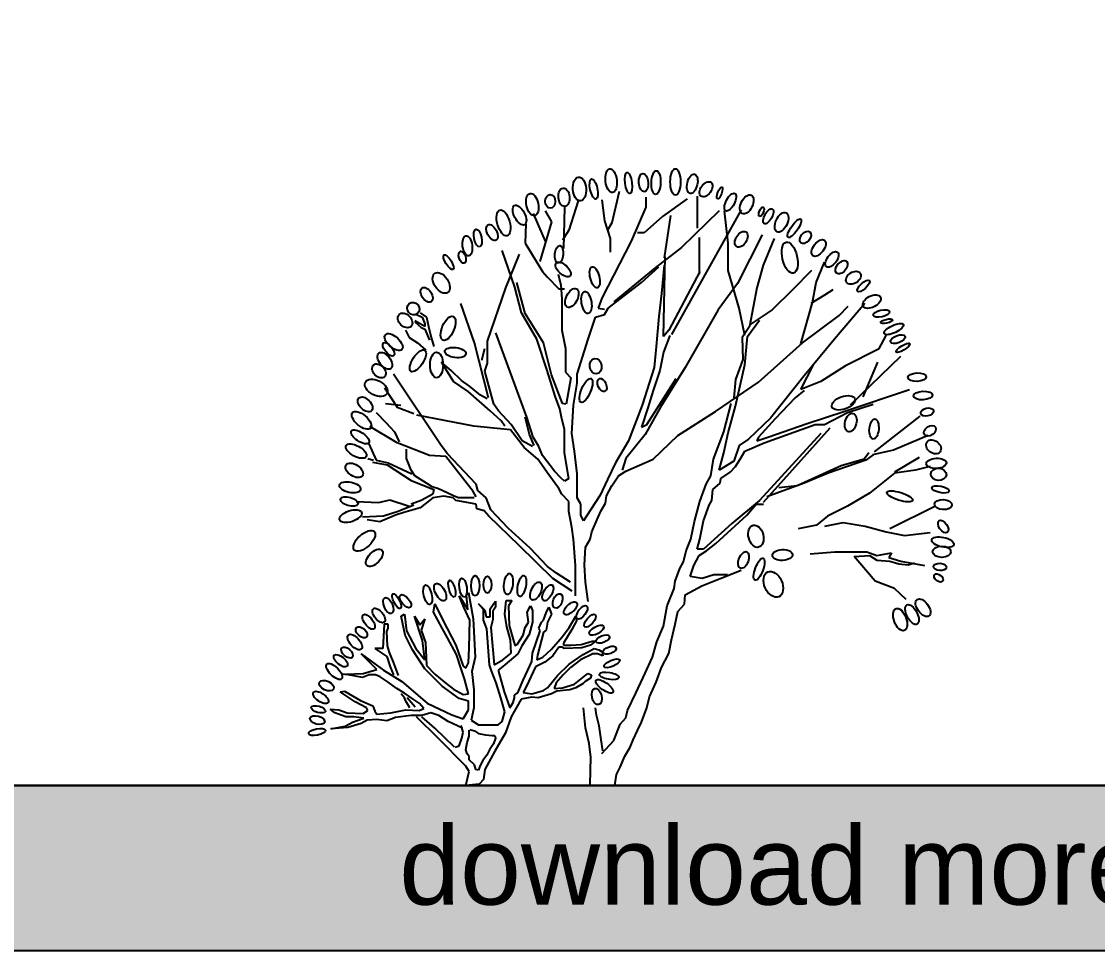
# Model space of a CAD drawing. Header units: millimetres. Extents: x 87938 to 265635, y 330093 to 434310.
# Drawn here: x 213511 to 230382, y 330093 to 344656 of the extents above; entities that cross this region are included whole.
import ezdxf

# ---------------------------------------------------------------- set-up
doc = ezdxf.new("R2010")
doc.units = ezdxf.units.MM
doc.layers.add('www.cad-blocks.net', color=7, linetype='Continuous')
doc.styles.get("Standard").update_dxf_attribs({"font": 'arial.ttf'})

# ---------------------------------------------------------------- blocks, each defined once
blk = doc.blocks.new('A$C40A7799E')
for p, q in [((4237, 8097), (4137, 7672)), ((3675, 7972), (3550, 7572)), ((4000, 7984), (4037, 7697)), ((4599, 8022), (4599, 7884)), ((5161, 7997), (4824, 7759)), ((5299, 8034), (5299, 7597)), ((3064, 7797), (3226, 7422)), ((3226, 7834), (3313, 7684)), ((3488, 7884), (3476, 7322)), ((4599, 7884), (4400, 7422)), ((5898, 7847), (4949, 6148)), ((5598, 7834), (5086, 7335)), ((5723, 7397), (5673, 7834)), ((2964, 7659), (2951, 7397)), ((3313, 7684), (3151, 7147)), ((4037, 7697), (4112, 7459)), ((4137, 7672), (4075, 7572)), ((4824, 7759), (4574, 7534)), ((4936, 7772), (4849, 7197)), ((3550, 7572), (3463, 7434)), ((4574, 7534), (4487, 7534)), ((6185, 7509), (5848, 6847)), ((2951, 7397), (3188, 7010)), ((4400, 7422), (4000, 6647)), ((4112, 7459), (4112, 7272)), ((5324, 7472), (5324, 6972)), ((5723, 7022), (5723, 7397)), ((6347, 7459), (6198, 7097)), ((2814, 6797), (2639, 7297)), ((2689, 6785), (2876, 7247)), ((5086, 7335), (4724, 7060)), ((4837, 6123), (4862, 7210)), ((4724, 7060), (4162, 6597)), ((4537, 6860), (4774, 7072)), ((4849, 7097), (4812, 6710)), ((6198, 7097), (6110, 6785)), ((6922, 6860), (7034, 7135)), ((3188, 7010), (3251, 6935)), ((3251, 6935), (3413, 6772)), ((3401, 6972), (3438, 6822)), ((5336, 7010), (4912, 6210)), ((5873, 6510), (5723, 7022)), ((6859, 7022), (6597, 6760)), ((2439, 6060), (2689, 6785)), ((2901, 6447), (2814, 6797)), ((2951, 6435), (2839, 6860)), ((3413, 6772), (3488, 6772)), ((3438, 6822), (3451, 6635)), ((4087, 6510), (4537, 6860)), ((5848, 6847), (5586, 6485)), ((6110, 6785), (6010, 6260)), ((6597, 6760), (6322, 6485)), ((6872, 6585), (6922, 6860)), ((7147, 6760), (7034, 6685)), ((3451, 6635), (3451, 6210)), ((4000, 6647), (3950, 6510)), ((4812, 6710), (4774, 6397)), ((7034, 6685), (6847, 6572)), ((2264, 6035), (2077, 6572)), ((3950, 6510), (4037, 6497)), ((4037, 6422), (4087, 6510)), ((5586, 6485), (5136, 5698)), ((5948, 6135), (5873, 6510)), ((6322, 6485), (6023, 6285)), ((6710, 6023), (6872, 6585)), ((7584, 6572), (7172, 6085)), ((7234, 6410), (7359, 6535)), ((1522, 6297), (1447, 6334)), ((1447, 6322), (1534, 6247)), ((1472, 6422), (1547, 6384)), ((1522, 6447), (1609, 6384)), ((1547, 6384), (1584, 6297)), ((1609, 6384), (1634, 6259)), ((3113, 6085), (2901, 6447)), ((3201, 6035), (2951, 6435)), ((3813, 6085), (3913, 6385)), ((3913, 6385), (4037, 6422)), ((4774, 6397), (4737, 5985)), ((5985, 6123), (6148, 6347)), ((6734, 6035), (7234, 6410)), ((1322, 6209), (1372, 6109)), ((1584, 6259), (1522, 6297)), ((1534, 6247), (1584, 6222)), ((1584, 6297), (1584, 6259)), ((1584, 6222), (1647, 6072)), ((1634, 6259), (1671, 6109)), ((2976, 5023), (2552, 6173)), ((3451, 6210), (3501, 5960)), ((4912, 6210), (4837, 6123)), ((6010, 6260), (5910, 6110)), ((1372, 6109), (1484, 6034)), ((1484, 6034), (1597, 5934)), ((1671, 6109), (1709, 5984)), ((2389, 5535), (2264, 6035)), ((2439, 5760), (2439, 6060)), ((3251, 5660), (3113, 6085)), ((3313, 5598), (3201, 6035)), ((3663, 5610), (3813, 6085)), ((4924, 6135), (4837, 5910)), ((5910, 6110), (5923, 5810)), ((5948, 5735), (5985, 6123)), ((6135, 5498), (6734, 6035)), ((7172, 6085), (6759, 5585)), ((7871, 6135), (7771, 5948)), ((2364, 5798), (2402, 5960)), ((3501, 5960), (3501, 5635)), ((4737, 5985), (4712, 5698)), ((4837, 5910), (4787, 5660)), ((7771, 5948), (7321, 5723)), ((1946, 5660), (1809, 5772)), ((1977, 5510), (1827, 5748)), ((2402, 5648), (2439, 5760)), ((5923, 5810), (5823, 5535)), ((5823, 5173), (5948, 5735)), ((6710, 5398), (6884, 5735)), ((7321, 5723), (6984, 5510)), ((8071, 5848), (7384, 5186)), ((7758, 5773), (7559, 5298)), ((1809, 4635), (1160, 5610)), ((2084, 5522), (1946, 5660)), ((2527, 5198), (2402, 5648)), ((3363, 5310), (3251, 5660)), ((3463, 5211), (3313, 5598)), ((3501, 5635), (3575, 5560)), ((3663, 5485), (3663, 5610)), ((4712, 5698), (4549, 5186)), ((4787, 5660), (4699, 5385)), ((5136, 5698), (4799, 5161)), ((6759, 5585), (6297, 5011)), ((2177, 5373), (1977, 5510)), ((2196, 5447), (2084, 5522)), ((2346, 5322), (2196, 5447)), ((2452, 5285), (2389, 5535)), ((3575, 5560), (3513, 5198)), ((3613, 5186), (3663, 5485)), ((4812, 5236), (5011, 5548)), ((5548, 5098), (6135, 5498)), ((5823, 5535), (5798, 5285)), ((6984, 5510), (6710, 5398)), ((1035, 5422), (1209, 5160)), ((2477, 5111), (2177, 5373)), ((2433, 5272), (2346, 5322)), ((3426, 5136), (3363, 5310)), ((4699, 5385), (4624, 5148)), ((6635, 5285), (6360, 4998)), ((6759, 5385), (6635, 5285)), ((7296, 5098), (8195, 5398)), ((1047, 5210), (1259, 5185)), ((1209, 5160), (1434, 5072)), ((2589, 5111), (2527, 5198)), ((3451, 4998), (3426, 5136)), ((3513, 5198), (3463, 5211)), ((3588, 4798), (3613, 5186)), ((4549, 5186), (4362, 4698)), ((4624, 5148), (4537, 4886)), ((4799, 5161), (4587, 4786)), ((4612, 4923), (4812, 5236)), ((5661, 4823), (5761, 5211)), ((5723, 4811), (5823, 5173)), ((7346, 5086), (7696, 5198)), ((922, 5085), (1060, 4947)), ((2252, 4898), (1478, 5048)), ((2627, 4973), (2477, 5111)), ((2764, 4923), (2589, 5111)), ((3014, 4786), (2951, 5023)), ((3064, 4748), (2976, 5023)), ((3488, 4861), (3451, 4998)), ((5036, 4773), (5548, 5098)), ((6297, 5011), (5998, 4723)), ((6360, 4998), (6135, 4748)), ((6797, 4936), (7296, 5098)), ((7034, 4923), (7346, 5086)), ((8336, 5036), (7712, 4548)), ((1209, 4673), (835, 4897)), ((1060, 4947), (1172, 4823)), ((2751, 4848), (2252, 4898)), ((2676, 4898), (2627, 4973)), ((2939, 4611), (2751, 4848)), ((2914, 4698), (2764, 4923)), ((3488, 4536), (3488, 4861)), ((4537, 4886), (4612, 4923)), ((7109, 4873), (6198, 3861)), ((6210, 4673), (6909, 4923)), ((6260, 4748), (6797, 4936)), ((6909, 4923), (7034, 4923)), ((1172, 4823), (1234, 4685)), ((3051, 4623), (2914, 4698)), ((3076, 4636), (3014, 4786)), ((3138, 4623), (3064, 4748)), ((3625, 4561), (3588, 4798)), ((4362, 4698), (4187, 4398)), ((4587, 4786), (4325, 4461)), ((4699, 4448), (5036, 4773)), ((5523, 4448), (5661, 4823)), ((5661, 4536), (5723, 4811)), ((5998, 4723), (5873, 4636)), ((6135, 4748), (6110, 4698)), ((6110, 4698), (6260, 4748)), ((6984, 4798), (6148, 3886)), ((8449, 4773), (7974, 4573)), ((822, 4660), (922, 4435)), ((1647, 4498), (1209, 4673)), ((1334, 4460), (1334, 4585)), ((1896, 4523), (1809, 4635)), ((3126, 4448), (2939, 4611)), ((3188, 4498), (3138, 4623)), ((3663, 4248), (3625, 4561)), ((5873, 4636), (5798, 4423)), ((5885, 4448), (5948, 4561)), ((5948, 4561), (6210, 4673)), ((7974, 4573), (7687, 4511)), ((810, 4460), (885, 4435)), ((872, 4410), (1072, 4373)), ((922, 4435), (1085, 4398)), ((1397, 4298), (1334, 4460)), ((1871, 4485), (1647, 4498)), ((2246, 4010), (1871, 4485)), ((2283, 4110), (1896, 4523)), ((3276, 4236), (3126, 4448)), ((3351, 4286), (3188, 4498)), ((3550, 4186), (3488, 4536)), ((4325, 4461), (4275, 4298)), ((4325, 4286), (4699, 4448)), ((5486, 4223), (5523, 4448)), ((5598, 4298), (5661, 4536)), ((5798, 4423), (5598, 4298)), ((5823, 4348), (5885, 4448)), ((7596, 4436), (7084, 4261)), ((7575, 4448), (7263, 4361)), ((7637, 4536), (7575, 4448)), ((7696, 4511), (7596, 4436)), ((8324, 4473), (7987, 4273)), ((1072, 4373), (1397, 4160)), ((1085, 4398), (1409, 4248)), ((1447, 4223), (1397, 4298)), ((3438, 4198), (3351, 4286)), ((4187, 4398), (4075, 4174)), ((4225, 4223), (4325, 4286)), ((5623, 4186), (5748, 4273)), ((5748, 4273), (5823, 4348)), ((7263, 4361), (6663, 4086)), ((7084, 4261), (6759, 4124)), ((7987, 4261), (7650, 3986)), ((8274, 4298), (7987, 4261)), ((8474, 4348), (8274, 4298)), ((1397, 4160), (1709, 4035)), ((1609, 4123), (1447, 4223)), ((1684, 4073), (1609, 4123)), ((2308, 4023), (2283, 4110)), ((3413, 4049), (3276, 4236)), ((3488, 4149), (3438, 4198)), ((3550, 4186), (3488, 4149)), ((3663, 3924), (3663, 4248)), ((4075, 4174), (3975, 3961)), ((4137, 4086), (4225, 4223)), ((5336, 3874), (5423, 4111)), ((5423, 4111), (5486, 4223)), ((5511, 4036), (5611, 4124)), ((5611, 4124), (5623, 4186)), ((6759, 4124), (6385, 3986)), ((1696, 3973), (1534, 3885)), ((1771, 4048), (1684, 4073)), ((1709, 4035), (1696, 3973)), ((1821, 4023), (1771, 4048)), ((1984, 3948), (1821, 4023)), ((2283, 3935), (2246, 4010)), ((2421, 3923), (2308, 4023)), ((3451, 3974), (3413, 4049)), ((3550, 3874), (3451, 3974)), ((3975, 3961), (3788, 3674)), ((4062, 3949), (4137, 4086)), ((5498, 3886), (5511, 4036)), ((6385, 3986), (6248, 3936)), ((6663, 4086), (6414, 4061)), ((7650, 3986), (7350, 3811)), ((648, 3873), (960, 3860)), ((960, 3860), (1110, 3898)), ((1110, 3898), (1372, 3810)), ((1434, 3823), (1222, 3736)), ((1534, 3885), (1397, 3835)), ((1696, 3923), (1522, 3785)), ((1846, 3948), (1696, 3923)), ((1971, 3923), (1846, 3948)), ((2009, 3885), (1971, 3923)), ((2046, 3923), (1984, 3948)), ((2283, 3835), (2009, 3885)), ((2258, 3923), (2046, 3923)), ((2296, 3773), (2283, 3835)), ((2483, 3761), (2421, 3923)), ((3550, 3736), (3550, 3874)), ((3713, 3836), (3663, 3924)), ((3713, 3686), (3713, 3836)), ((3988, 3749), (4050, 3849)), ((4050, 3849), (4062, 3949)), ((5261, 3599), (5336, 3874)), ((5386, 3611), (5461, 3824)), ((5461, 3824), (5498, 3886)), ((6148, 3886), (5773, 3574)), ((5977, 3686), (6101, 3836)), ((6101, 3836), (6201, 3836)), ((1022, 3673), (735, 3661)), ((1222, 3736), (1022, 3673)), ((1185, 3686), (1035, 3623)), ((1297, 3723), (1185, 3686)), ((1522, 3785), (1297, 3723)), ((2396, 3748), (2296, 3773)), ((2458, 3673), (2396, 3748)), ((2870, 3273), (2458, 3673)), ((2720, 3511), (2483, 3761)), ((3588, 3524), (3550, 3736)), ((3750, 3611), (3713, 3686)), ((3788, 3674), (3750, 3611)), ((3950, 3661), (3988, 3749)), ((5552, 3299), (5977, 3686)), ((7075, 3674), (6925, 3549)), ((7350, 3811), (7075, 3674)), ((8549, 3811), (7924, 3499)), ((972, 3598), (797, 3623)), ((1035, 3623), (972, 3598)), ((3613, 3361), (3588, 3524)), ((3863, 3461), (3950, 3661)), ((5211, 3361), (5261, 3599)), ((5336, 3361), (5386, 3611)), ((5773, 3574), (5386, 3224)), ((6925, 3549), (6676, 3499)), ((7038, 3536), (7288, 3586)), ((7288, 3586), (7587, 3536)), ((7587, 3536), (7874, 3461)), ((3020, 3236), (2720, 3511)), ((3838, 3361), (3863, 3461)), ((7874, 3461), (8124, 3411)), ((8124, 3411), (8474, 3449)), ((3332, 2823), (2870, 3273)), ((3257, 2986), (3020, 3236)), ((3638, 2999), (3613, 3361)), ((3763, 3012), (3775, 3249)), ((3775, 3249), (3838, 3361)), ((5149, 3199), (5211, 3361)), ((5299, 3224), (5336, 3361)), ((5427, 3199), (5552, 3299)), ((5111, 3049), (5149, 3199)), ((5252, 2999), (5327, 3136)), ((5386, 3224), (5299, 3224)), ((5327, 3136), (5427, 3199)), ((6838, 3161), (7175, 3186)), ((7175, 3186), (7425, 3186)), ((7425, 3186), (7612, 3186)), ((7437, 3124), (7650, 3136)), ((7725, 2787), (7437, 3124)), ((7612, 3186), (7750, 3136)), ((7650, 3136), (7750, 3074)), ((7750, 3136), (7949, 3174)), ((7949, 3174), (7912, 3111)), ((7912, 3111), (8074, 3062)), ((3382, 2898), (3257, 2986)), ((3638, 2587), (3638, 2999)), ((3775, 2774), (3763, 3012)), ((4999, 2787), (5061, 2962)), ((5061, 2962), (5111, 3049)), ((5202, 2849), (5252, 2999)), ((5611, 2824), (5898, 2937)), ((7750, 3074), (7924, 3062)), ((7924, 3062), (8049, 3024)), ((8049, 3024), (8174, 3012)), ((8074, 3062), (8399, 2999)), ((8174, 3012), (8262, 3037)), ((3594, 2649), (3332, 2823)), ((3569, 2773), (3382, 2898)), ((5365, 2824), (5202, 2849)), ((5361, 2724), (5611, 2824)), ((5527, 2874), (5365, 2824)), ((5714, 2874), (5527, 2874)), ((3813, 2512), (3775, 2774)), ((4887, 2449), (4986, 2687)), ((4986, 2687), (4999, 2787)), ((5136, 2599), (5361, 2724)), ((7987, 2687), (7725, 2787)), ((8149, 2537), (7987, 2687)), ((2116, 2431), (2052, 2587)), ((2052, 2587), (2172, 2403)), ((2153, 2597), (2181, 2633)), ((2172, 2403), (2153, 2597)), ((2181, 2633), (2245, 2274)), ((2475, 2412), (2549, 2514)), ((2549, 2514), (2549, 2431)), ((2678, 2339), (2696, 2523)), ((2696, 2523), (2770, 2523)), ((2770, 2523), (2724, 2449)), ((5124, 2474), (5136, 2599)), ((1702, 2366), (1721, 2477)), ((1822, 2145), (1702, 2366)), ((1721, 2477), (1831, 2256)), ((2199, 2256), (2116, 2431)), ((2383, 2403), (2319, 2477)), ((2319, 2477), (2402, 2394)), ((2383, 2256), (2383, 2403)), ((2402, 2394), (2420, 2302)), ((2475, 2302), (2475, 2412)), ((2549, 2431), (2512, 2376)), ((2512, 2376), (2512, 2265)), ((2724, 2449), (2733, 2182)), ((2981, 2366), (3027, 2449)), ((3000, 2228), (2981, 2366)), ((3027, 2449), (3055, 2385)), ((3055, 2385), (3055, 2228)), ((3202, 2256), (3239, 2357)), ((3239, 2357), (3276, 2431)), ((3276, 2431), (3313, 2339)), ((4837, 2174), (4887, 2449)), ((4999, 2199), (5036, 2374)), ((5036, 2374), (5124, 2474)), ((1031, 2201), (1012, 1869)), ((1086, 2201), (1031, 2201)), ((1086, 2145), (1086, 2201)), ((1261, 2311), (1307, 2339)), ((1316, 2053), (1261, 2311)), ((1307, 2339), (1334, 2109)), ((1555, 1980), (1445, 2311)), ((1445, 2311), (1518, 2191)), ((1518, 2191), (1583, 2274)), ((1583, 2274), (1537, 2118)), ((1831, 2256), (2006, 1915)), ((2190, 1878), (2199, 2256)), ((2245, 2274), (2273, 1749)), ((2429, 2136), (2383, 2256)), ((2420, 2302), (2475, 2302)), ((2512, 2265), (2484, 2155)), ((2705, 2164), (2678, 2339)), ((2954, 2155), (3000, 2228)), ((3055, 2228), (3009, 2062)), ((3138, 2145), (3175, 2228)), ((3175, 2228), (3202, 2256)), ((3257, 2228), (3239, 2118)), ((3313, 2339), (3257, 2228)), ((3552, 2155), (3644, 2311)), ((3653, 2247), (3589, 2127)), ((3644, 2311), (3653, 2247)), ((1067, 2099), (1086, 2145)), ((1077, 1906), (1067, 2099)), ((1334, 2109), (1463, 1869)), ((1537, 2118), (1592, 1952)), ((1896, 2016), (1822, 2145)), ((2466, 1648), (2429, 2136)), ((2484, 2155), (2530, 1648)), ((2751, 1989), (2705, 2164)), ((2733, 2182), (2797, 1961)), ((3009, 2062), (2908, 1906)), ((2926, 2053), (2954, 2155)), ((3055, 1805), (3156, 2109)), ((3202, 2090), (3119, 1777)), ((3156, 2109), (3138, 2145)), ((3239, 2118), (3202, 2090)), ((3460, 2035), (3552, 2155)), ((3589, 2127), (3478, 1943)), ((4749, 1962), (4837, 2174)), ((4949, 1987), (4999, 2199)), ((1417, 1851), (1316, 2053)), ((1583, 1713), (1555, 1980)), ((1592, 1952), (1610, 1639)), ((2015, 1786), (1896, 2016)), ((2006, 1915), (2107, 1630)), ((2761, 1805), (2751, 1989)), ((2797, 1961), (2816, 1906)), ((2816, 1906), (2843, 1924)), ((2843, 1924), (2926, 2053)), ((3313, 1860), (3460, 2035)), ((3478, 1943), (3478, 1915)), ((3478, 1915), (3579, 1915)), ((3579, 1915), (3717, 1924)), ((3717, 1924), (3865, 1970)), ((3846, 1915), (3727, 1878)), ((3911, 1970), (3846, 1915)), ((3865, 1970), (3911, 1970)), ((4687, 1750), (4749, 1962)), ((4912, 1800), (4949, 1987)), ((929, 1584), (718, 1795)), ((718, 1795), (1021, 1574)), ((1012, 1869), (902, 1869)), ((902, 1869), (985, 1814)), ((985, 1814), (1067, 1759)), ((1104, 1814), (1077, 1906)), ((1159, 1685), (1104, 1814)), ((1583, 1593), (1417, 1851)), ((1463, 1869), (1583, 1713)), ((2080, 1593), (2015, 1786)), ((2181, 1676), (2190, 1878)), ((2650, 1713), (2761, 1805)), ((2853, 1795), (2678, 1648)), ((2908, 1906), (2853, 1795)), ((3046, 1694), (3055, 1805)), ((3119, 1777), (3110, 1713)), ((3193, 1749), (3313, 1860)), ((3331, 1768), (3221, 1685)), ((3414, 1888), (3331, 1768)), ((3451, 1888), (3414, 1888)), ((3487, 1869), (3451, 1888)), ((3727, 1878), (3487, 1869)), ((3552, 1657), (3745, 1786)), ((3874, 1795), (3708, 1713)), ((3745, 1786), (3892, 1869)), ((3938, 1795), (3874, 1795)), ((3892, 1869), (3957, 1851)), ((4012, 1768), (3938, 1795)), ((3957, 1851), (4003, 1823)), ((4003, 1823), (4012, 1768)), ((4812, 1612), (4912, 1800)), ((1067, 1759), (1113, 1621)), ((1113, 1621), (1159, 1510)), ((1224, 1501), (1159, 1685)), ((1610, 1639), (1721, 1519)), ((2107, 1630), (2144, 1602)), ((2144, 1602), (2181, 1676)), ((2273, 1749), (2227, 1556)), ((2494, 1565), (2466, 1648)), ((2530, 1648), (2650, 1713)), ((2678, 1648), (2586, 1574)), ((3092, 1621), (2972, 1354)), ((2991, 1574), (3046, 1694)), ((3221, 1685), (3092, 1621)), ((3110, 1713), (3193, 1749)), ((3395, 1501), (3552, 1657)), ((3708, 1713), (3570, 1611)), ((4562, 1475), (4687, 1750)), ((543, 1510), (442, 1519)), ((506, 1519), (745, 1528)), ((736, 1473), (543, 1510)), ((828, 1510), (736, 1473)), ((745, 1528), (929, 1584)), ((911, 1510), (828, 1510)), ((975, 1482), (911, 1510)), ((1086, 1409), (975, 1482)), ((1021, 1574), (1270, 1418)), ((1822, 1354), (1583, 1593)), ((1721, 1519), (1877, 1390)), ((2126, 1455), (2080, 1593)), ((2227, 1556), (2254, 1307)), ((2558, 1400), (2494, 1565)), ((2586, 1574), (2668, 1280)), ((2926, 1436), (2991, 1574)), ((3257, 1335), (3395, 1501)), ((3469, 1510), (3377, 1400)), ((3570, 1611), (3469, 1510)), ((3717, 1455), (3809, 1528)), ((3809, 1528), (3856, 1510)), ((3856, 1510), (3846, 1464)), ((4462, 1262), (4562, 1475)), ((4737, 1412), (4812, 1612)), ((1205, 1326), (1086, 1409)), ((1307, 1261), (1205, 1326)), ((1270, 1418), (1619, 1123)), ((2052, 1188), (1822, 1354)), ((1877, 1390), (1978, 1317)), ((2181, 1252), (2126, 1455)), ((2622, 1197), (2558, 1400)), ((2862, 1289), (2926, 1436)), ((2972, 1354), (2926, 1271)), ((3202, 1298), (3257, 1335)), ((3377, 1400), (3349, 1326)), ((3349, 1326), (3460, 1335)), ((3460, 1335), (3625, 1381)), ((3644, 1335), (3561, 1307)), ((3625, 1381), (3717, 1455)), ((3745, 1390), (3644, 1335)), ((3773, 1418), (3745, 1390)), ((3846, 1464), (3773, 1418)), ((4649, 1212), (4737, 1412)), ((432, 1280), (488, 1289)), ((635, 1142), (432, 1280)), ((488, 1289), (709, 1160)), ((1307, 1197), (1261, 1252)), ((1426, 1179), (1307, 1261)), ((1325, 1151), (1307, 1197)), ((1454, 1068), (1343, 1197)), ((1509, 1123), (1426, 1179)), ((1978, 1317), (2107, 1243)), ((2181, 1151), (2052, 1188)), ((2107, 1243), (2181, 1252)), ((2254, 1307), (2254, 1059)), ((2678, 1004), (2622, 1197)), ((2668, 1280), (2742, 1059)), ((2899, 1179), (2761, 939)), ((2788, 1133), (2807, 1197)), ((2807, 1234), (2843, 1261)), ((2807, 1197), (2807, 1234)), ((2843, 1261), (2862, 1289)), ((3046, 1206), (2899, 1179)), ((2926, 1271), (3046, 1252)), ((3046, 1252), (3202, 1298)), ((3129, 1197), (3046, 1206)), ((3313, 1252), (3129, 1197)), ((3386, 1289), (3313, 1252)), ((3561, 1307), (3386, 1289)), ((4350, 1025), (4462, 1262)), ((4612, 1062), (4649, 1212)), ((359, 994), (294, 1040)), ((294, 1040), (414, 1031)), ((414, 1031), (524, 994)), ((791, 1059), (635, 1142)), ((709, 1160), (874, 1086)), ((810, 1022), (791, 1059)), ((874, 1086), (902, 1013)), ((1123, 994), (1325, 1031)), ((1380, 1059), (1325, 1151)), ((1325, 1031), (1509, 1022)), ((1573, 1050), (1509, 1123)), ((1509, 1022), (1573, 1050)), ((1619, 1123), (1951, 967)), ((2107, 912), (2181, 1031)), ((2181, 1031), (2181, 1151)), ((2254, 1059), (2218, 893)), ((2742, 1059), (2788, 1133)), ((3775, 788), (3750, 1062)), ((3925, 962), (3913, 1062)), ((4537, 863), (4612, 1062)), ((506, 939), (359, 994)), ((617, 939), (506, 939)), ((524, 994), (745, 985)), ((598, 866), (755, 921)), ((755, 921), (617, 939)), ((801, 893), (718, 847)), ((745, 985), (810, 1022)), ((929, 902), (801, 893)), ((902, 1013), (929, 976)), ((929, 976), (1123, 994)), ((1067, 884), (929, 902)), ((1187, 930), (1067, 884)), ((1399, 958), (1187, 930)), ((1546, 958), (1399, 958)), ((1767, 645), (1472, 939)), ((1666, 994), (1546, 958)), ((1721, 783), (1546, 939)), ((1776, 958), (1666, 994)), ((1905, 875), (1776, 958)), ((1951, 967), (2107, 912)), ((2218, 893), (2319, 829)), ((2641, 875), (2678, 1004)), ((2761, 939), (2687, 718)), ((3963, 813), (3925, 962)), ((4250, 838), (4325, 925)), ((4325, 925), (4350, 1025)), ((304, 773), (497, 810)), ((534, 792), (304, 773)), ((497, 810), (598, 866)), ((718, 847), (534, 792)), ((1988, 525), (1721, 783)), ((2098, 783), (1905, 875)), ((2107, 727), (2080, 819)), ((2190, 672), (2190, 755)), ((2199, 764), (2264, 746)), ((2264, 746), (2319, 709)), ((2319, 829), (2457, 829)), ((2457, 829), (2586, 829)), ((2586, 829), (2641, 875)), ((3825, 575), (3775, 788)), ((3988, 625), (3963, 813)), ((4162, 613), (4250, 838)), ((4425, 625), (4487, 750)), ((4487, 750), (4537, 863)), ((2144, 267), (1767, 645)), ((2052, 543), (2089, 645)), ((2089, 645), (2107, 727)), ((2144, 488), (2162, 589)), ((2162, 589), (2190, 672)), ((2319, 709), (2411, 691)), ((2411, 691), (2503, 681)), ((2503, 681), (2540, 681)), ((2549, 645), (2521, 571)), ((2687, 718), (2540, 470)), ((2540, 681), (2549, 645)), ((4012, 475), (3988, 625)), ((4000, 438), (4162, 613)), ((4387, 525), (4425, 625)), ((1997, 525), (2052, 543)), ((2162, 433), (2144, 488)), ((2540, 470), (2402, 221)), ((2466, 488), (2429, 414)), ((2521, 571), (2466, 488)), ((3850, 388), (3825, 575)), ((4312, 400), (4387, 525)), ((2190, 396), (2162, 433)), ((2190, 350), (2190, 396)), ((2264, 285), (2190, 350)), ((2374, 341), (2337, 267)), ((2429, 414), (2374, 341)), ((3838, 13), (3850, 388)), ((4250, 250), (4312, 400)), ((2190, 193), (2144, 267)), ((2144, 0), (2190, 193)), ((2282, 221), (2264, 285)), ((2319, 212), (2282, 221)), ((2337, 267), (2319, 212)), ((2402, 221), (2383, 83)), ((4175, 0), (4200, 150)), ((4200, 150), (4250, 250)), ((2328, 18), (2144, 0)), ((2383, 83), (2328, 18))]:
    blk.add_line(p, q)
for centre, major_axis, ratio in [((4125, 8246), (-19, 162), 0.472593), ((4737, 8221), (6, 162), 0.386246), ((5001, 8229), (0, 181), 0.385522), ((3694, 8133), (-12, 162), 0.558334), ((3888, 8133), (-31, 137), 0.346104), ((4362, 8215), (-19, 144), 0.328311), ((4568, 8221), (-12, 125), 0.507362), ((5232, 8204), (31, 131), 0.511681), ((5419, 8129), (68.7, 93.7), 0.612951), ((3051, 7921), (-31, 150), 0.530245), ((3482, 8021), (-12, 125), 0.60525), ((5606, 8079), (31.2, 81.2), 0.304532), ((5750, 7954), (62, 119), 0.429443), ((2876, 7777), (-69, 131), 0.480904), ((3295, 7965), (0, 93.7), 0.733332), ((5974, 7923), (62, 125), 0.565722), ((2658, 7671), (-50, 175), 0.460685), ((6174, 7823), (25, 62.5), 0.415212), ((6268, 7760), (56.2, 100), 0.439036), ((6449, 7679), (62, 131), 0.53869), ((2502, 7540), (-56, 106), 0.535238), ((6624, 7598), (87, 125), 0.29531), ((2165, 7359), (-19, 137), 0.470189), ((2308, 7465), (-25, 119), 0.415174), ((5900, 7448), (62.4, 100), 0.618086), ((6774, 7473), (62.4, 75), 0.64009), ((3415, 7242), (12, 119), 0.482562), ((6561, 7198), (-50, 212), 0.461587), ((6955, 7329), (81, 106), 0.532683), ((1909, 7134), (-62.4, 100), 0.335239), ((2096, 7203), (-25, 81.2), 0.535249), ((7136, 7173), (74.9, 100), 0.510005), ((3471, 7036), (-93.6, 87.5), 0.508975), ((3902, 6930), (-37, 144), 0.414318), ((7267, 7067), (68.7, 81.2), 0.60465), ((1809, 6853), (-87, 131), 0.604807), ((7429, 6923), (93.6, 62.5), 0.677254), ((7566, 6811), (81.2, 75), 0.361911), ((1609, 6690), (-62.4, 93.7), 0.6), ((3590, 6648), (62, 125), 0.544118), ((3789, 6586), (-25, 150), 0.442627), ((7679, 6598), (119, 62), 0.56868), ((1428, 6503), (-56.2, 68.7), 0.917444), ((7810, 6436), (112, 25), 0.391142), ((1316, 6341), (-81.2, 81.2), 0.709291), ((1902, 6234), (69, 162), 0.460485), ((7879, 6330), (81.2, 18.7), 0.31809), ((7979, 6224), (131, 62), 0.346637), ((1160, 6047), (-112, 100), 0.505316), ((1091, 5947), (-68.7, 87.5), 0.452927), ((8035, 6086), (99.9, 37.5), 0.468127), ((8103, 5967), (93.6, 56.2), 0.29145), ((1041, 5791), (-81, 106), 0.564675), ((1490, 5791), (94, 144), 0.415288), ((1746, 5735), (0, 175), 0.504916), ((960, 5653), (-74.9, 81.2), 0.68064), ((3914, 5718), (-12, 106), 0.768399), ((8297, 5568), (125, 6), 0.471193), ((922, 5422), (-150, 75), 0.600943), ((3783, 5387), (69, 162), 0.356017), ((4002, 5461), (-37.5, 87.5), 0.587204), ((772, 5197), (-87.4, 87.5), 0.589102), ((7292, 5218), (156, 56), 0.524207), ((8378, 5318), (131, 6), 0.451271), ((8434, 5093), (87.4, 18.7), 0.59677), ((723, 4979), (-125, 106), 0.477461), ((7392, 4949), (31, 125), 0.6), ((7710, 4862), (12, 137), 0.461635), ((704, 4754), (-119, 81), 0.430056), ((8472, 4837), (74.9, 50), 0.693522), ((8522, 4618), (-87.4, 68.7), 0.755663), ((648, 4560), (-137, 75), 0.465371), ((623, 4298), (-112, 75), 0.592), ((8559, 4393), (137, 6), 0.507737), ((566, 4067), (-144, 31), 0.484421), ((573, 3673), (150, 50), 0.480862), ((6099, 3400), (-37, 150), 0.651717), ((760, 3336), (137, 125), 0.485027), ((8647, 3319), (-150, 31), 0.43372), ((897, 3105), (100, 106), 0.536807), ((5931, 3075), (44, 112), 0.540595), ((6143, 2950), (56, 150), 0.333333), ((6461, 3144), (137, 6), 0.546783), ((6337, 2744), (-75, 169), 0.657199), ((8609, 2981), (-87.4, 6.2), 0.574415), ((1955, 2684), (-32, 115), 0.331294), ((2107, 2698), (-18, 129), 0.38076), ((2273, 2725), (0, 138), 0.42161), ((2438, 2739), (0, 115), 0.468154), ((2724, 2748), (18, 143), 0.415911), ((2908, 2721), (28, 143), 0.370673), ((8590, 2831), (-56.2, 43.7), 0.620222), ((1624, 2601), (-32, 134), 0.382184), ((1794, 2638), (-64, 115), 0.47474), ((3101, 2652), (55, 120), 0.493913), ((3262, 2629), (60, 106), 0.45737), ((1086, 2454), (-46, 106), 0.49958), ((1201, 2514), (-51, 101), 0.34738), ((1320, 2514), (-69, 82.9), 0.477228), ((3395, 2518), (36.8, 96.7), 0.585336), ((3570, 2417), (82.8, 78.3), 0.486382), ((8378, 2425), (-81, 112), 0.54976), ((819, 2233), (-73.6, 96.7), 0.456086), ((957, 2320), (-73.6, 92.1), 0.493955), ((3727, 2362), (64.4, 87.5), 0.45833), ((8066, 2263), (-56, 150), 0.524768), ((8228, 2332), (-69, 131), 0.480905), ((3837, 2247), (73.6, 82.9), 0.423559), ((630, 1957), (-87.4, 96.7), 0.491928), ((722, 2090), (-69, 64.5), 0.594989), ((3925, 2118), (96.6, 55.2), 0.439591), ((4012, 1998), (92, 36.8), 0.473403), ((4104, 1846), (92, 32.2), 0.474253), ((437, 1703), (-87.4, 73.7), 0.484784), ((524, 1814), (-73.6, 64.5), 0.548634), ((350, 1556), (-101, 101), 0.431301), ((4136, 1667), (106, 46), 0.367582), ((4099, 1496), (-133, 23), 0.349906), ((244, 1363), (-96.6, 46), 0.578551), ((3929, 1215), (-28, 110), 0.571677), ((4035, 1354), (-115, 83), 0.363035), ((166, 1202), (-101, 69), 0.470707), ((133, 1040), (-96.6, 27.6), 0.432129), ((115, 732), (115, 23), 0.372119)]:
    blk.add_ellipse(centre, major_axis=major_axis, ratio=ratio, start_param=3.141593, end_param=9.424778)
for centre, major_axis, ratio in [((2002, 5903), (-144, 19), 0.476197), ((8590, 4243), (-106, 6), 0.783473), ((8060, 3943), (-175, 56), 0.29051), ((8615, 4037), (-119, 25), 0.360509), ((554, 3873), (-119, 37), 0.462703), ((8653, 3831), (-119, 6), 0.580533), ((8653, 3531), (-56.2, 81.2), 0.544054), ((8634, 3188), (125, 0), 0.608287), ((120, 893), (-101, 28), 0.526212)]:
    blk.add_ellipse(centre, major_axis=major_axis, ratio=ratio)
blk = doc.blocks.new('format')
at = {"layer": 'www.cad-blocks.net', "true_color": 0x546d8e}
h = blk.add_hatch(color=155, dxfattribs=at)
h.set_gradient(color1=(68, 68, 68), color2=(84, 109, 142), tint=1)
h.paths.add_polyline_path([(102854, 332677), (102854, 330093), (265635, 330093), (265635, 332677)])
at = {"layer": 'www.cad-blocks.net', "color": 155, "true_color": 0x546d8e}
for p, q in [((102854, 332677), (265635, 332677)), ((102854, 332677), (265635, 332677)), ((102854, 332677), (265635, 332677)), ((102854, 330093), (265635, 330093))]:
    blk.add_line(p, q, dxfattribs=at)
blk.add_lwpolyline([(102854, 430118), (265635, 430118), (265635, 332677), (102854, 332677)], close=True, dxfattribs=at)
at = {"layer": 'www.cad-blocks.net', "insert": (219433, 332040), "char_height": 1228.5, "attachment_point": 1}
blk.add_mtext_dynamic_manual_height_columns('{\\C255;\\c16777215;download more free cad collection at: www.cad-blocks.net}', width=45138.16, gutter_width=12.5, heights=[0], dxfattribs=at)

msp = doc.modelspace()

# ---------------------------------------------------------------- block references
at = {"xscale": 1.15, "yscale": 1.15, "zscale": 1.15}
msp.add_blockref('A$C40A7799E', (218012, 332677), dxfattribs=at)
at = {"layer": 'www.cad-blocks.net'}
msp.add_blockref('format', (0, 0), dxfattribs=at)

doc.saveas('drawing.dxf')
